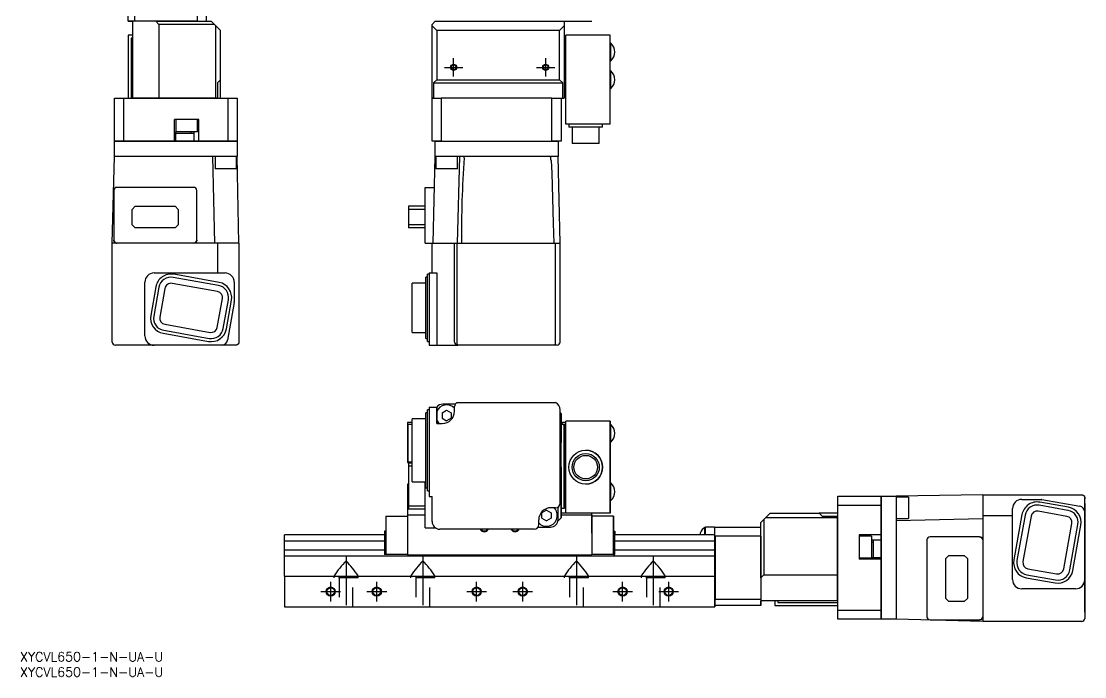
# Model space of a CAD drawing. Extents: x 0 to 713, y -8 to 446.
# Drawn here: x 0.4 to 346.5, y -8 to 205.3 of the extents above; entities that cross this region are included whole.
import ezdxf

# ---------------------------------------------------------------- set-up
doc = ezdxf.new("R2010")
doc.units = 0
doc.header["$LTSCALE"] = 0.5
doc.linetypes.add('CENTER', pattern=[50.8, 31.75, -6.35, 6.35, -6.35])
doc.linetypes.add('DASHED', pattern=[19.05, 12.7, -6.35])
for name, color, linetype in [('MSM_CENTER', 1, 'CENTER'), ('MSM_CONTINUOUS', 7, 'CONTINUOUS'), ('MSM_DASHED', 4, 'DASHED'), ('MSM_NARROW', 5, 'CONTINUOUS'), ('MSM_PART_NUMBER', 7, 'CONTINUOUS')]:
    doc.layers.add(name, color=color, linetype=linetype)
doc.styles.get("Standard").update_dxf_attribs({"font": 'txt.shx', "height": 3, "bigfont": 'bigfont.shx'})

# ---------------------------------------------------------------- blocks, each defined once
blk = doc.blocks.new('*U2')
at = {"layer": 'MSM_PART_NUMBER'}
blk.add_text('XYCVL650-1-N-UA-U', height=3, dxfattribs=at).set_placement((0, -3))
blk = doc.blocks.new('*U3')
at = {"layer": 'MSM_PART_NUMBER'}
blk.add_text('XYCVL650-1-N-UA-U', height=3, dxfattribs=at).set_placement((0, -8))

msp = doc.modelspace()

# ---------------------------------------------------------------- linework, layer by layer
at = {"layer": 'MSM_CENTER'}
for p, q in [((141.08, 187.28), (141.08, 193.28)), ((171.08, 187.28), (171.08, 193.28)), ((138.08, 190.28), (144.08, 190.28)), ((168.08, 190.28), (174.08, 190.28)), ((106.08, 31.2), (106.08, 12.7)), ((131.08, 31.2), (131.08, 12.7)), ((181.08, 31.2), (181.08, 12.7)), ((206.08, 31.2), (206.08, 12.7)), ((101.08, 16.47), (101.08, 22.93)), ((116.08, 16.47), (116.08, 22.93)), ((148.58, 16.47), (148.58, 22.93)), ((163.58, 16.47), (163.58, 22.93)), ((196.08, 16.47), (196.08, 22.93)), ((211.08, 16.47), (211.08, 22.93)), ((97.85, 19.7), (104.31, 19.7)), ((112.85, 19.7), (119.31, 19.7)), ((145.35, 19.7), (151.81, 19.7)), ((160.35, 19.7), (166.81, 19.7)), ((192.85, 19.7), (199.31, 19.7)), ((207.85, 19.7), (214.31, 19.7))]:
    msp.add_line(p, q, dxfattribs=at)
at = {"layer": 'MSM_CONTINUOUS'}
for p, q in [((60.7, 205.28), (60.7, 223.28)), ((35.2, 205.28), (35.2, 220.28)), ((37.2, 220.28), (37.2, 205.28)), ((57.7, 205.28), (57.7, 220.28)), ((57.7, 205.28), (35.2, 205.28)), ((35.2, 205.28), (36.7, 205.28)), ((36.7, 180.38), (36.7, 205.28)), ((44.2, 205.28), (45.2, 204.28)), ((44.2, 205.28), (57.7, 205.28)), ((45.2, 204.28), (45.2, 180.38)), ((63.2, 204.28), (45.2, 204.28)), ((57.7, 205.28), (62.2, 205.28)), ((62.2, 205.28), (65.2, 202.28)), ((135.08, 205.28), (134.08, 204.28)), ((134.08, 203.78), (134.08, 204.28)), ((135.08, 205.28), (177.08, 205.28)), ((177.08, 205.28), (177.08, 193.84)), ((177.08, 205.28), (186.08, 205.28)), ((35.2, 200.78), (35.2, 180.28)), ((36.7, 200.78), (35.2, 200.78)), ((63.7, 180.38), (63.7, 203.78)), ((65.2, 180.28), (65.2, 202.28)), ((135.58, 202.28), (134.08, 203.78)), ((134.08, 180.38), (134.08, 203.78)), ((135.58, 202.28), (135.58, 186.28)), ((175.58, 202.28), (135.58, 202.28)), ((177.08, 203.78), (175.58, 202.28)), ((175.58, 186.28), (175.58, 202.28)), ((177.58, 171.78), (177.58, 200.78)), ((192.08, 200.78), (177.58, 200.78)), ((192.08, 171.78), (192.08, 200.78)), ((36.2, 199.78), (36.2, 180.28)), ((36.2, 199.78), (36.7, 199.78)), ((36.7, 199.78), (36.2, 199.78)), ((177.08, 198.17), (177.58, 198.17)), ((192.24, 198.13), (192.08, 198.13)), ((192.24, 192.43), (192.24, 198.13)), ((177.08, 196.73), (177.58, 196.73)), ((177.08, 193.84), (177.08, 187.73)), ((177.08, 193.84), (177.58, 193.84)), ((177.08, 192.4), (177.58, 192.4)), ((192.08, 192.43), (192.24, 192.43)), ((177.08, 189.17), (177.58, 189.17)), ((177.08, 187.73), (177.08, 180.28)), ((177.08, 187.73), (177.58, 187.73)), ((192.24, 189.13), (192.08, 189.13)), ((192.24, 183.43), (192.24, 189.13)), ((65.2, 186.28), (64.2, 185.28)), ((64.2, 185.28), (65.2, 186.28)), ((64.2, 185.28), (64.2, 180.28)), ((135.58, 186.28), (134.58, 185.28)), ((134.58, 185.28), (134.58, 180.38)), ((134.58, 185.28), (176.58, 185.28)), ((135.58, 186.28), (175.58, 186.28)), ((176.58, 185.28), (175.58, 186.28)), ((176.58, 180.28), (176.58, 185.28)), ((177.08, 184.84), (177.58, 184.84)), ((192.08, 183.43), (192.24, 183.43)), ((30.7, 166.28), (30.7, 180.28)), ((30.7, 180.28), (70.7, 180.28)), ((33.7, 180.28), (33.7, 166.28)), ((36.8, 180.28), (36.7, 180.38)), ((36.7, 180.38), (64.2, 180.38)), ((36.8, 180.28), (36.7, 180.38)), ((45.2, 180.38), (45.24, 180.28)), ((63.66, 180.28), (63.7, 180.38)), ((67.7, 166.28), (67.7, 180.28)), ((70.7, 180.28), (70.7, 166.28)), ((134.08, 180.38), (134.58, 180.38)), ((134.18, 180.28), (134.08, 180.38)), ((134.08, 166.28), (134.08, 180.28)), ((134.08, 180.28), (137.08, 180.28)), ((134.58, 180.38), (134.72, 180.28)), ((137.08, 180.28), (137.08, 166.28)), ((173.08, 180.28), (137.08, 180.28)), ((173.08, 166.28), (173.08, 180.28)), ((173.08, 180.28), (177.08, 180.28)), ((176.08, 180.28), (176.08, 166.28)), ((177.08, 183.4), (177.58, 183.4)), ((58.2, 173.28), (50.2, 173.28)), ((50.2, 166.28), (50.2, 173.28)), ((50.7, 173.28), (50.7, 169.28)), ((57.7, 169.28), (57.7, 173.28)), ((58.2, 166.28), (58.2, 173.28)), ((192.08, 171.78), (177.58, 171.78)), ((178.58, 171.78), (178.58, 170.78)), ((189.58, 170.78), (178.58, 170.78)), ((179.65, 170.78), (179.65, 165.48)), ((188.5, 165.48), (188.5, 170.78)), ((189.58, 170.78), (189.58, 171.78)), ((70.7, 166.28), (30.7, 166.28)), ((30.8, 166.28), (30.7, 166.18)), ((30.7, 166.28), (30.91, 166.28)), ((30.7, 161.28), (30.7, 166.18)), ((70.7, 166.18), (30.7, 166.18)), ((57.7, 169.28), (50.7, 169.28)), ((50.74, 166.28), (50.74, 169.28)), ((56.59, 168.78), (50.74, 168.78)), ((55.7, 168.78), (55.7, 169.28)), ((56.59, 169.28), (56.59, 166.28)), ((70.49, 166.28), (70.7, 166.28)), ((70.7, 166.18), (70.6, 166.28)), ((70.7, 166.18), (70.7, 161.28)), ((137.08, 166.28), (134.08, 166.28)), ((135.18, 166.28), (135.08, 166.18)), ((137.58, 166.18), (135.08, 166.18)), ((135.08, 161.28), (135.08, 166.18)), ((137.08, 166.28), (173.08, 166.28)), ((172.58, 166.18), (137.58, 166.18)), ((175.08, 166.18), (172.58, 166.18)), ((176.08, 166.28), (173.08, 166.28)), ((175.08, 166.18), (174.98, 166.28)), ((175.08, 166.18), (175.08, 161.28)), ((188.5, 165.48), (179.65, 165.48)), ((30, 133.08), (30.7, 161.28)), ((70.7, 161.28), (30.7, 161.28)), ((63.4, 133.08), (62.7, 161.28)), ((63.46, 161.28), (63.46, 157.28)), ((70.46, 157.28), (70.46, 161.28)), ((71.2, 133.08), (70.7, 161.28)), ((134.38, 133.08), (135.08, 161.28)), ((144.58, 161.28), (135.08, 161.28)), ((135.31, 161.28), (135.31, 157.28)), ((142.31, 157.28), (142.31, 161.28)), ((142.38, 133.08), (143.08, 161.28)), ((144.48, 160.88), (144.5, 161.02)), ((144.5, 161.02), (144.53, 161.17)), ((144.53, 161.17), (144.56, 161.26)), ((144.56, 161.26), (144.58, 161.28)), ((172.58, 161.28), (144.58, 161.28)), ((175.08, 161.28), (172.58, 161.28)), ((172.58, 161.28), (172.64, 161.18)), ((172.79, 159.96), (173.02, 155.89)), ((175.78, 133.08), (175.08, 161.28)), ((70.46, 157.28), (63.46, 157.28)), ((142.31, 157.28), (135.31, 157.28)), ((173.02, 155.89), (173.31, 147.76)), ((30.5, 150.23), (30.5, 134.08)), ((56.5, 151.23), (31.5, 151.23)), ((57.5, 134.08), (57.5, 150.23)), ((131.88, 151.23), (134.83, 151.23)), ((131.88, 150.23), (131.88, 151.23)), ((131.88, 134.08), (131.88, 150.23)), ((173.31, 147.76), (173.53, 139.63)), ((36.5, 144.08), (37.5, 145.08)), ((36.5, 139.08), (36.5, 144.08)), ((37.5, 145.08), (50.5, 145.08)), ((50.5, 145.08), (51.5, 144.08)), ((51.5, 144.08), (51.5, 139.08)), ((126.38, 145.08), (126.38, 138.08)), ((131.88, 145.08), (126.38, 145.08)), ((131.88, 144.08), (126.38, 144.08)), ((37.5, 138.08), (36.5, 139.08)), ((51.5, 139.08), (50.5, 138.08)), ((131.88, 139.08), (126.38, 139.08)), ((173.53, 139.63), (173.69, 133.08)), ((50.5, 138.08), (37.5, 138.08)), ((131.88, 138.08), (126.38, 138.08)), ((71.2, 133.08), (30, 133.08)), ((30, 100.88), (30, 133.08)), ((30.5, 134.04), (30.5, 134.08)), ((30.51, 133.94), (30.5, 134.04)), ((30.53, 133.83), (30.51, 133.94)), ((30.57, 133.72), (30.53, 133.83)), ((30.62, 133.61), (30.57, 133.72)), ((30.69, 133.5), (30.62, 133.61)), ((30.77, 133.4), (30.69, 133.5)), ((30.86, 133.31), (30.77, 133.4)), ((30.98, 133.23), (30.86, 133.31)), ((31.1, 133.17), (30.98, 133.23)), ((56.55, 133.08), (56.5, 133.08)), ((56.6, 133.09), (56.55, 133.08)), ((56.65, 133.09), (56.6, 133.09)), ((56.7, 133.1), (56.65, 133.09)), ((56.74, 133.11), (56.7, 133.1)), ((56.79, 133.13), (56.74, 133.11)), ((56.84, 133.14), (56.79, 133.13)), ((56.88, 133.16), (56.84, 133.14)), ((56.93, 133.18), (56.88, 133.16)), ((56.97, 133.2), (56.93, 133.18)), ((57.01, 133.22), (56.97, 133.2)), ((57.06, 133.25), (57.01, 133.22)), ((57.1, 133.28), (57.06, 133.25)), ((57.13, 133.31), (57.1, 133.28)), ((57.17, 133.34), (57.13, 133.31)), ((57.21, 133.37), (57.17, 133.34)), ((57.24, 133.41), (57.21, 133.37)), ((57.27, 133.45), (57.24, 133.41)), ((57.3, 133.49), (57.27, 133.45)), ((57.33, 133.53), (57.3, 133.49)), ((57.36, 133.57), (57.33, 133.53)), ((57.38, 133.61), (57.36, 133.57)), ((57.4, 133.65), (57.38, 133.61)), ((57.42, 133.7), (57.4, 133.65)), ((57.44, 133.75), (57.42, 133.7)), ((57.46, 133.79), (57.44, 133.75)), ((57.47, 133.84), (57.46, 133.79)), ((57.48, 133.89), (57.47, 133.84)), ((57.49, 133.94), (57.48, 133.89)), ((57.5, 133.98), (57.49, 133.94)), ((57.5, 134.08), (57.5, 134.03)), ((57.5, 134.03), (57.5, 133.98)), ((64.4, 123.38), (64.4, 133.08)), ((71.2, 133.08), (71.2, 100.88)), ((131.88, 133.08), (131.88, 134.08)), ((131.88, 133.08), (143.66, 133.08)), ((134.08, 123.38), (134.08, 133.08)), ((141.38, 100.88), (141.38, 133.08)), ((142.13, 133.08), (142.13, 100.88)), ((143.66, 133.08), (173.69, 133.08)), ((173.69, 133.08), (175.78, 133.08)), ((174.26, 100.88), (174.26, 133.08)), ((175.78, 100.88), (175.78, 133.08)), ((43.6, 123.38), (66.7, 123.38)), ((64.58, 119.32), (49.81, 121.96)), ((64.75, 120.3), (49.99, 122.94)), ((132.08, 114.68), (132.08, 122.02)), ((132.58, 122.02), (132.08, 122.02)), ((132.58, 114.5), (132.58, 123.02)), ((133.08, 123.02), (132.58, 123.02)), ((133.08, 123.38), (135.58, 123.38)), ((133.08, 123.38), (133.08, 113.79)), ((135.58, 123.38), (135.58, 113.79)), ((40.6, 102.88), (40.6, 120.38)), ((44.18, 118.9), (42.51, 109.55)), ((45.17, 118.72), (43.5, 109.37)), ((47.14, 118.37), (45.47, 109.02)), ((64.22, 117.35), (49.46, 119.99)), ((69.7, 120.38), (69.7, 113.97)), ((127.58, 115.03), (127.58, 120.02)), ((132.08, 120.02), (127.58, 120.02)), ((64.17, 105.68), (65.84, 115.03)), ((66.14, 105.33), (67.81, 114.68)), ((67.13, 105.15), (68.8, 114.5)), ((127.58, 105.68), (127.58, 115.03)), ((132.08, 105.33), (132.08, 114.68)), ((132.58, 105.15), (132.58, 114.5)), ((69.68, 113.79), (67.49, 101.53)), ((69.68, 113.79), (67.49, 101.53)), ((133.08, 113.79), (133.08, 101.53)), ((135.58, 113.79), (135.58, 101.53)), ((46.73, 104.73), (61.5, 102.09)), ((47.09, 106.7), (61.85, 104.06)), ((127.58, 104.03), (127.58, 105.68)), ((127.58, 104.03), (132.08, 104.03)), ((132.08, 102.03), (132.08, 105.33)), ((132.58, 101.03), (132.58, 105.15)), ((46.56, 103.75), (61.32, 101.11)), ((71.06, 100.37), (71.04, 100.34)), ((71.06, 100.38), (71.05, 100.35)), ((71.08, 100.4), (71.06, 100.38)), ((71.08, 100.4), (71.06, 100.37)), ((71.09, 100.43), (71.08, 100.4)), ((71.09, 100.43), (71.08, 100.4)), ((71.11, 100.46), (71.09, 100.43)), ((71.11, 100.46), (71.09, 100.43)), ((71.12, 100.5), (71.11, 100.46)), ((71.12, 100.49), (71.11, 100.46)), ((71.14, 100.53), (71.12, 100.5)), ((71.13, 100.52), (71.12, 100.49)), ((71.15, 100.56), (71.13, 100.52)), ((71.15, 100.56), (71.14, 100.53)), ((71.16, 100.6), (71.15, 100.56)), ((71.16, 100.6), (71.15, 100.56)), ((71.17, 100.64), (71.16, 100.6)), ((71.17, 100.64), (71.16, 100.6)), ((71.18, 100.68), (71.17, 100.64)), ((71.18, 100.68), (71.17, 100.64)), ((71.19, 100.73), (71.18, 100.68)), ((71.19, 100.73), (71.18, 100.68)), ((71.2, 100.8), (71.19, 100.78)), ((71.2, 100.8), (71.19, 100.78)), ((71.19, 100.78), (71.19, 100.73)), ((71.19, 100.78), (71.19, 100.73)), ((71.2, 100.88), (71.2, 100.86)), ((71.2, 100.88), (71.2, 100.86)), ((71.2, 100.86), (71.2, 100.83)), ((71.2, 100.86), (71.2, 100.83)), ((71.2, 100.83), (71.2, 100.8)), ((71.2, 100.83), (71.2, 100.8)), ((132.08, 102.03), (132.58, 102.03)), ((132.58, 101.03), (133.08, 101.03)), ((133.08, 101.53), (133.08, 99.88)), ((135.58, 101.53), (135.58, 99.88)), ((70.2, 99.88), (31, 99.88)), ((68.4, 99.88), (31, 99.88)), ((70.2, 99.88), (69.9, 99.88)), ((70.21, 99.88), (70.2, 99.88)), ((70.21, 99.88), (70.2, 99.88)), ((70.24, 99.88), (70.21, 99.88)), ((70.24, 99.88), (70.21, 99.88)), ((70.27, 99.88), (70.24, 99.88)), ((70.27, 99.88), (70.24, 99.88)), ((70.3, 99.89), (70.27, 99.88)), ((70.3, 99.89), (70.27, 99.88)), ((70.34, 99.89), (70.3, 99.89)), ((70.33, 99.89), (70.3, 99.89)), ((70.36, 99.89), (70.33, 99.89)), ((70.37, 99.9), (70.34, 99.89)), ((70.39, 99.9), (70.36, 99.89)), ((70.4, 99.9), (70.37, 99.9)), ((70.41, 99.91), (70.39, 99.9)), ((70.43, 99.91), (70.4, 99.9)), ((70.44, 99.91), (70.41, 99.91)), ((70.47, 99.92), (70.43, 99.91)), ((70.48, 99.92), (70.44, 99.91)), ((70.51, 99.93), (70.47, 99.92)), ((70.52, 99.94), (70.48, 99.92)), ((70.54, 99.94), (70.51, 99.93)), ((70.56, 99.95), (70.52, 99.94)), ((70.58, 99.96), (70.54, 99.94)), ((70.6, 99.97), (70.56, 99.95)), ((70.62, 99.97), (70.58, 99.96)), ((70.64, 99.98), (70.6, 99.97)), ((70.66, 99.99), (70.62, 99.97)), ((70.68, 100), (70.64, 99.98)), ((70.69, 100.01), (70.66, 99.99)), ((70.71, 100.02), (70.68, 100)), ((70.73, 100.03), (70.69, 100.01)), ((70.75, 100.04), (70.71, 100.02)), ((70.76, 100.05), (70.73, 100.03)), ((70.77, 100.06), (70.75, 100.04)), ((70.78, 100.07), (70.76, 100.05)), ((70.8, 100.08), (70.77, 100.06)), ((70.81, 100.09), (70.78, 100.07)), ((70.82, 100.1), (70.8, 100.08)), ((70.83, 100.11), (70.81, 100.09)), ((70.85, 100.12), (70.82, 100.1)), ((70.86, 100.13), (70.83, 100.11)), ((70.87, 100.14), (70.85, 100.12)), ((70.88, 100.15), (70.86, 100.13)), ((70.89, 100.16), (70.87, 100.14)), ((70.9, 100.17), (70.88, 100.15)), ((70.92, 100.19), (70.89, 100.16)), ((70.93, 100.2), (70.9, 100.17)), ((70.94, 100.21), (70.92, 100.19)), ((70.95, 100.22), (70.93, 100.2)), ((70.97, 100.24), (70.94, 100.21)), ((70.97, 100.25), (70.95, 100.22)), ((70.99, 100.27), (70.97, 100.25)), ((70.99, 100.27), (70.97, 100.24)), ((71.01, 100.3), (70.99, 100.27)), ((71.01, 100.29), (70.99, 100.27)), ((71.03, 100.32), (71.01, 100.3)), ((71.02, 100.32), (71.01, 100.29)), ((71.04, 100.34), (71.02, 100.32)), ((71.05, 100.35), (71.03, 100.32)), ((133.08, 99.88), (142.48, 99.88)), ((142.24, 100.09), (142.29, 99.99)), ((142.29, 99.99), (142.36, 99.92)), ((142.36, 99.92), (142.46, 99.88)), ((142.46, 99.88), (142.48, 99.88)), ((174.03, 99.88), (142.48, 99.88)), ((174.06, 99.89), (174.03, 99.88)), ((174.78, 99.88), (174.03, 99.88)), ((174.13, 99.97), (174.06, 99.89)), ((174.17, 100.08), (174.13, 99.97)), ((133.08, 79.7), (135.58, 79.7)), ((133.08, 79.7), (133.08, 79.68)), ((133.08, 79.68), (133.08, 77.49)), ((135.58, 74.4), (135.58, 79.7)), ((135.58, 79.68), (135.58, 77.49)), ((137.08, 80.7), (137.01, 80.64)), ((141.61, 80.7), (137.58, 80.7)), ((141.38, 78.4), (141.38, 79.9)), ((142.13, 81.2), (174.26, 81.2)), ((132.58, 77.87), (132.08, 77.87)), ((132.08, 77.81), (132.08, 77.87)), ((132.08, 76.14), (132.08, 77.81)), ((132.08, 56.73), (132.08, 76.14)), ((133.08, 78.87), (132.58, 78.87)), ((132.58, 78.8), (132.58, 78.87)), ((132.58, 77.13), (132.58, 78.8)), ((132.58, 56.56), (132.58, 77.13)), ((133.08, 77.49), (133.08, 50.6)), ((135.58, 77.49), (135.58, 74.4)), ((137.31, 77.83), (138.81, 78.7)), ((137.31, 77.83), (137.31, 76.1)), ((138.81, 78.7), (140.31, 77.83)), ((140.31, 77.83), (140.31, 76.1)), ((175.78, 48.5), (175.78, 78.9)), ((176.08, 77.7), (175.78, 78)), ((175.78, 78), (176.08, 77.7)), ((176.08, 77.7), (176.08, 68.2)), ((176.08, 43.7), (176.08, 77.7)), ((126.08, 74.7), (126.08, 61.7)), ((127.58, 74.7), (126.08, 74.7)), ((126.28, 61.8), (126.28, 74.2)), ((126.28, 74.2), (127.58, 74.2)), ((132.08, 75.87), (127.58, 75.87)), ((127.58, 75.84), (127.58, 75.87)), ((127.58, 74.17), (127.58, 75.84)), ((127.58, 57.09), (127.58, 74.17)), ((135.58, 74.4), (137.38, 74.4)), ((137.31, 76.1), (138.81, 75.23)), ((140.31, 76.1), (138.81, 75.23)), ((177.08, 73.7), (176.08, 74.7)), ((177.08, 73.7), (176.08, 74.7)), ((177.58, 74.7), (176.08, 74.7)), ((176.08, 74.2), (176.58, 74.2)), ((176.58, 74.2), (177.58, 74.2)), ((177.08, 73.7), (177.08, 46.7)), ((177.08, 46.7), (177.08, 73.7)), ((177.08, 73.7), (177.58, 73.7)), ((177.58, 45.2), (177.58, 75.2)), ((192.08, 75.2), (177.58, 75.2)), ((192.08, 45.2), (192.08, 75.2)), ((192.08, 75.2), (192.08, 45.2)), ((192.24, 74.05), (192.08, 74.05)), ((192.24, 68.35), (192.24, 74.05)), ((177.08, 71.2), (177.58, 71.2)), ((176.08, 68.2), (175.78, 68.2)), ((177.08, 68.7), (177.58, 68.7)), ((192.08, 68.35), (192.24, 68.35)), ((126.08, 61.7), (127.58, 61.7)), ((127.58, 61.8), (126.28, 61.8)), ((126.38, 61.5), (126.38, 46.5)), ((127.58, 61.5), (126.38, 61.5)), ((127.58, 60.5), (126.38, 60.5)), ((175.78, 60.2), (176.08, 60.2)), ((176.08, 60.2), (176.08, 43.7)), ((127.58, 55.44), (127.58, 57.09)), ((127.58, 55.44), (132.08, 55.44)), ((131.88, 40.5), (131.88, 55.44)), ((132.08, 53.44), (132.08, 56.73)), ((132.58, 52.44), (132.58, 56.56)), ((126.08, 54.7), (126.08, 44.7)), ((126.38, 54.7), (126.08, 54.7)), ((132.08, 53.44), (132.58, 53.44)), ((132.58, 52.44), (133.08, 52.44)), ((177.08, 54.7), (177.58, 54.7)), ((177.08, 52.2), (177.58, 52.2)), ((192.24, 55.05), (192.08, 55.05)), ((192.24, 49.35), (192.24, 55.05)), ((133.08, 50.6), (134.08, 50.6)), ((134.08, 42.5), (134.08, 50.6)), ((177.08, 49.7), (177.58, 49.7)), ((192.08, 49.35), (192.24, 49.35)), ((266.08, 50.7), (280.08, 50.7)), ((266.08, 10.7), (266.08, 50.7)), ((280.08, 50.7), (280.08, 10.7)), ((280.18, 50.7), (280.08, 50.6)), ((280.08, 50.49), (280.08, 50.7)), ((280.18, 50.7), (285.08, 50.7)), ((280.18, 50.7), (280.18, 10.7)), ((313.28, 51.2), (285.08, 50.7)), ((285.08, 50.7), (285.08, 10.7)), ((289.08, 50.46), (285.08, 50.46)), ((289.08, 50.46), (289.08, 43.46)), ((313.28, 51.2), (313.28, 10)), ((313.28, 51.2), (345.48, 51.2)), ((325.98, 49.7), (332.39, 49.7)), ((341.21, 47.13), (331.85, 48.8)), ((332.56, 49.68), (344.83, 47.49)), ((345.48, 51.2), (345.5, 51.2)), ((345.48, 51.2), (345.5, 51.2)), ((345.5, 51.2), (345.53, 51.2)), ((345.5, 51.2), (345.53, 51.2)), ((345.53, 51.2), (345.58, 51.19)), ((345.53, 51.2), (345.58, 51.19)), ((345.58, 51.19), (345.63, 51.19)), ((345.58, 51.19), (345.63, 51.19)), ((345.63, 51.19), (345.67, 51.18)), ((345.63, 51.19), (345.67, 51.18)), ((345.67, 51.18), (345.72, 51.17)), ((345.67, 51.18), (345.72, 51.17)), ((345.72, 51.17), (345.76, 51.16)), ((345.72, 51.17), (345.76, 51.16)), ((345.76, 51.16), (345.8, 51.15)), ((345.76, 51.16), (345.8, 51.15)), ((345.8, 51.15), (345.83, 51.14)), ((345.8, 51.15), (345.84, 51.13)), ((345.83, 51.14), (345.86, 51.12)), ((345.84, 51.13), (345.87, 51.12)), ((345.86, 51.12), (345.89, 51.11)), ((345.87, 51.12), (345.9, 51.11)), ((345.89, 51.11), (345.92, 51.09)), ((345.9, 51.11), (345.93, 51.09)), ((345.92, 51.09), (345.95, 51.08)), ((345.93, 51.09), (345.96, 51.08)), ((345.95, 51.08), (345.98, 51.06)), ((345.96, 51.08), (345.99, 51.06)), ((345.98, 51.06), (346.01, 51.05)), ((345.99, 51.06), (346.01, 51.04)), ((346.01, 51.05), (346.03, 51.03)), ((346.01, 51.04), (346.04, 51.03)), ((346.03, 51.03), (346.06, 51.01)), ((346.04, 51.03), (346.07, 51.01)), ((346.06, 51.01), (346.08, 50.99)), ((346.07, 51.01), (346.09, 50.99)), ((346.08, 50.99), (346.11, 50.97)), ((346.09, 50.99), (346.12, 50.97)), ((346.11, 50.97), (346.14, 50.95)), ((346.12, 50.97), (346.15, 50.94)), ((346.14, 50.95), (346.16, 50.93)), ((346.15, 50.94), (346.17, 50.92)), ((346.16, 50.93), (346.19, 50.91)), ((346.17, 50.92), (346.19, 50.9)), ((346.19, 50.91), (346.21, 50.88)), ((346.19, 50.9), (346.22, 50.87)), ((346.21, 50.88), (346.23, 50.86)), ((346.22, 50.87), (346.24, 50.85)), ((346.23, 50.86), (346.25, 50.83)), ((346.24, 50.85), (346.26, 50.82)), ((346.25, 50.83), (346.27, 50.81)), ((346.26, 50.82), (346.28, 50.8)), ((346.27, 50.81), (346.29, 50.79)), ((346.28, 50.8), (346.3, 50.77)), ((346.29, 50.79), (346.3, 50.76)), ((346.3, 50.77), (346.31, 50.75)), ((346.3, 50.76), (346.33, 50.73)), ((346.31, 50.75), (346.34, 50.71)), ((346.33, 50.73), (346.35, 50.69)), ((346.34, 50.71), (346.36, 50.68)), ((346.35, 50.69), (346.37, 50.66)), ((346.36, 50.68), (346.38, 50.64)), ((346.37, 50.66), (346.38, 50.62)), ((346.38, 50.64), (346.39, 50.6)), ((346.38, 50.62), (346.4, 50.58)), ((346.39, 50.6), (346.41, 50.56)), ((346.4, 50.58), (346.42, 50.54)), ((346.41, 50.56), (346.42, 50.52)), ((346.42, 50.54), (346.43, 50.51)), ((346.42, 50.52), (346.44, 50.48)), ((346.43, 50.51), (346.44, 50.47)), ((346.44, 50.48), (346.45, 50.44)), ((346.44, 50.47), (346.45, 50.43)), ((346.45, 50.44), (346.45, 50.41)), ((346.45, 50.43), (346.46, 50.4)), ((346.45, 50.41), (346.46, 50.39)), ((346.46, 50.4), (346.46, 50.37)), ((346.46, 50.39), (346.46, 50.36)), ((346.46, 50.37), (346.47, 50.34)), ((346.46, 50.36), (346.47, 50.33)), ((346.47, 50.34), (346.47, 50.3)), ((346.47, 50.33), (346.47, 50.3)), ((346.47, 50.3), (346.47, 50.27)), ((346.47, 50.3), (346.47, 50.27)), ((346.47, 50.27), (346.48, 50.24)), ((346.47, 50.27), (346.48, 50.24)), ((346.48, 50.24), (346.48, 50.21)), ((346.48, 50.24), (346.48, 50.21)), ((346.48, 50.21), (346.48, 50.2)), ((346.48, 50.21), (346.48, 50.2)), ((346.48, 50.2), (346.48, 49.9)), ((346.48, 13), (346.48, 50.2)), ((131.88, 47.5), (126.38, 47.5)), ((131.88, 46.5), (126.38, 46.5)), ((171.34, 46.17), (169.84, 45.3)), ((169.84, 43.57), (169.84, 45.3)), ((171.34, 46.17), (172.84, 45.3)), ((174.28, 47), (172.78, 47)), ((172.84, 45.3), (172.84, 43.57)), ((175.08, 43.2), (175.08, 47.23)), ((176.08, 46.8), (177.08, 46.8)), ((177.08, 46.7), (176.08, 46.7)), ((192.08, 45.2), (176.08, 45.2)), ((186.08, 44.7), (186.08, 45.2)), ((186.08, 44.7), (186.08, 45.2)), ((241.08, 42.2), (244.08, 45.2)), ((244.08, 45.2), (260.08, 45.2)), ((260.08, 45.2), (261.08, 44.2)), ((266.08, 45.2), (260.08, 45.2)), ((280.08, 47.7), (266.08, 47.7)), ((322.98, 23.6), (322.98, 46.7)), ((340.68, 44.17), (331.33, 45.84)), ((341.03, 46.14), (331.68, 47.81)), ((346.48, 48.4), (346.48, 11)), ((119.08, 44.2), (119.08, 31.8)), ((119.08, 44.2), (126.08, 44.2)), ((126.08, 44.7), (126.08, 31.7)), ((126.08, 44.7), (131.88, 44.7)), ((168.78, 41.5), (168.78, 43)), ((169.84, 43.57), (171.34, 42.7)), ((172.84, 43.57), (171.34, 42.7)), ((176.08, 43.7), (175.01, 42.64)), ((175.01, 42.64), (176.08, 43.7)), ((176.08, 44.7), (186.08, 44.7)), ((186.08, 44.7), (186.08, 31.7)), ((186.08, 44.7), (186.08, 44.35)), ((186.08, 44.35), (186.08, 44.7)), ((186.08, 38.7), (186.08, 44.7)), ((193.08, 44.2), (186.08, 44.2)), ((193.08, 31.8), (193.08, 44.2)), ((193.08, 44.2), (193.08, 38.2)), ((241.08, 37.7), (241.08, 42.2)), ((242.08, 43.2), (242.08, 25.2)), ((265.98, 43.7), (242.58, 43.7)), ((261.08, 44.2), (266.08, 44.2)), ((265.98, 16.7), (265.98, 44.2)), ((266.08, 43.66), (265.98, 43.7)), ((285.08, 43.46), (289.08, 43.46)), ((313.28, 43.4), (285.08, 42.7)), ((322.98, 44.4), (313.28, 44.4)), ((326.05, 44.75), (323.42, 29.99)), ((327.04, 44.58), (324.4, 29.81)), ((329.01, 44.22), (326.37, 29.46)), ((339.66, 27.09), (342.3, 41.85)), ((86.08, 24.7), (86.08, 38.2)), ((118.58, 38.2), (86.08, 38.2)), ((118.58, 39.4), (118.58, 31.8)), ((119.08, 39.4), (118.58, 39.4)), ((131.88, 40.5), (135.08, 40.5)), ((167.28, 40), (136.58, 40)), ((168.55, 40.7), (172.58, 40.7)), ((173.08, 40.7), (173.14, 40.76)), ((173.14, 40.76), (173.08, 40.7)), ((193.08, 39.4), (193.08, 31.8)), ((193.08, 39.4), (193.58, 39.4)), ((193.58, 31.8), (193.58, 39.4)), ((193.58, 39.4), (193.58, 38.2)), ((226.08, 38.2), (193.58, 38.2)), ((221.43, 38.2), (221.43, 38.92)), ((222.88, 38.2), (222.88, 40.55)), ((223.08, 40.55), (222.88, 40.55)), ((225.98, 40.7), (223.08, 40.7)), ((223.08, 38.2), (223.08, 40.7)), ((226.08, 40.6), (225.98, 40.7)), ((225.98, 40.7), (226.08, 40.6)), ((226.08, 15.2), (226.08, 40.7)), ((226.08, 40.7), (241.08, 40.7)), ((280.08, 38.2), (273.08, 38.2)), ((273.08, 38.2), (273.08, 30.2)), ((341.63, 26.73), (344.27, 41.5)), ((342.61, 26.56), (345.25, 41.32)), ((86.08, 36.24), (118.58, 36.24)), ((119.08, 35.72), (118.58, 35.72)), ((193.08, 35.72), (193.58, 35.72)), ((193.58, 36.24), (226.08, 36.24)), ((226.08, 37.8), (226.18, 37.7)), ((226.18, 37.7), (226.18, 17.2)), ((241.08, 37.7), (226.18, 37.7)), ((241.08, 24.2), (241.08, 37.7)), ((241.08, 37.7), (241.08, 15.2)), ((277.08, 37.7), (273.08, 37.7)), ((277.08, 37.7), (277.08, 30.7)), ((277.08, 36.59), (280.08, 36.59)), ((277.58, 35.7), (277.08, 35.7)), ((277.58, 36.59), (277.58, 30.74)), ((295.13, 36.5), (295.13, 11.5)), ((312.28, 37.5), (296.13, 37.5)), ((312.28, 37.5), (312.33, 37.5)), ((312.33, 37.5), (312.37, 37.5)), ((312.37, 37.5), (312.42, 37.49)), ((312.42, 37.49), (312.47, 37.48)), ((312.47, 37.48), (312.52, 37.47)), ((312.52, 37.47), (312.57, 37.46)), ((312.57, 37.46), (312.61, 37.44)), ((312.61, 37.44), (312.66, 37.42)), ((312.66, 37.42), (312.7, 37.4)), ((312.7, 37.4), (312.75, 37.38)), ((312.75, 37.38), (312.79, 37.36)), ((312.79, 37.36), (312.83, 37.33)), ((312.83, 37.33), (312.87, 37.3)), ((312.87, 37.3), (312.91, 37.27)), ((312.91, 37.27), (312.95, 37.24)), ((312.95, 37.24), (312.98, 37.21)), ((312.98, 37.21), (313.02, 37.17)), ((313.02, 37.17), (313.05, 37.13)), ((313.05, 37.13), (313.08, 37.1)), ((313.08, 37.1), (313.11, 37.06)), ((313.11, 37.06), (313.13, 37.01)), ((313.13, 37.01), (313.16, 36.97)), ((313.16, 36.97), (313.18, 36.93)), ((313.18, 36.93), (313.2, 36.88)), ((313.2, 36.88), (313.22, 36.84)), ((313.22, 36.84), (313.23, 36.79)), ((313.23, 36.79), (313.25, 36.74)), ((313.25, 36.74), (313.26, 36.7)), ((313.26, 36.7), (313.27, 36.65)), ((313.27, 36.65), (313.27, 36.6)), ((313.27, 36.6), (313.28, 36.55)), ((313.28, 36.55), (313.28, 36.5)), ((118.58, 33.16), (86.08, 33.16)), ((226.08, 31.2), (86.08, 31.2)), ((119.08, 33.68), (118.58, 33.68)), ((126.08, 31.8), (118.58, 31.8)), ((126.08, 31.7), (186.08, 31.7)), ((186.08, 31.7), (186.08, 31.8)), ((193.08, 31.8), (186.08, 31.8)), ((193.08, 33.68), (193.58, 33.68)), ((193.08, 31.8), (193.58, 31.8)), ((226.08, 33.16), (193.58, 33.16)), ((301.28, 30.5), (302.28, 31.5)), ((302.28, 31.5), (307.28, 31.5)), ((307.28, 31.5), (308.28, 30.5)), ((307.28, 31.5), (308.28, 30.5)), ((273.08, 30.7), (277.08, 30.7)), ((280.08, 30.2), (273.08, 30.2)), ((280.08, 30.74), (277.08, 30.74)), ((301.28, 17.5), (301.28, 30.5)), ((308.28, 30.5), (308.28, 17.5)), ((308.28, 30.5), (308.28, 17.5)), ((86.08, 24.7), (86.08, 14.7)), ((86.08, 24.7), (226.08, 24.7)), ((102.34, 24.7), (102.18, 24.83)), ((109.82, 24.7), (109.98, 24.83)), ((127.34, 24.7), (127.18, 24.83)), ((134.82, 24.7), (134.98, 24.83)), ((177.34, 24.7), (177.18, 24.83)), ((184.82, 24.7), (184.98, 24.83)), ((202.34, 24.7), (202.18, 24.83)), ((209.82, 24.7), (209.98, 24.83)), ((226.08, 24.7), (226.08, 14.7)), ((241.08, 24.2), (242.08, 25.2)), ((242.08, 25.2), (265.98, 25.2)), ((265.98, 25.2), (266.08, 25.24)), ((327.64, 25.17), (336.99, 23.5)), ((327.99, 27.14), (337.34, 25.47)), ((327.46, 24.18), (336.81, 22.51)), ((226.08, 15.2), (226.08, 20.2)), ((302.28, 16.5), (301.28, 17.5)), ((308.28, 17.5), (307.28, 16.5)), ((308.28, 17.5), (307.28, 16.5)), ((343.48, 20.6), (325.98, 20.6)), ((86.08, 14.7), (226.08, 14.7)), ((226.18, 17.2), (226.08, 17.1)), ((226.08, 14.7), (226.08, 15.2)), ((241.08, 15.2), (226.08, 15.2)), ((226.08, 14.7), (226.08, 15)), ((226.18, 17.2), (241.08, 17.2)), ((265.98, 16.7), (241.08, 16.7)), ((241.08, 15.2), (241.08, 16.7)), ((245.58, 16.7), (245.58, 15.2)), ((245.58, 15.2), (266.08, 15.2)), ((246.58, 16.7), (246.58, 16.2)), ((246.58, 16.2), (266.08, 16.2)), ((266.08, 16.8), (265.98, 16.7)), ((307.28, 16.5), (302.28, 16.5)), ((266.08, 13.7), (280.08, 13.7)), ((280.08, 10.7), (266.08, 10.7)), ((280.08, 10.7), (280.08, 10.91)), ((280.08, 10.8), (280.18, 10.7)), ((285.08, 10.7), (280.18, 10.7)), ((313.28, 10), (285.08, 10.7)), ((296.13, 10.5), (312.28, 10.5)), ((312.4, 10.51), (312.28, 10.5)), ((312.5, 10.53), (312.4, 10.51)), ((312.63, 10.56), (312.5, 10.53)), ((312.75, 10.62), (312.63, 10.56)), ((312.84, 10.67), (312.75, 10.62)), ((312.96, 10.77), (312.84, 10.67)), ((313.05, 10.86), (312.96, 10.77)), ((313.12, 10.96), (313.05, 10.86)), ((313.19, 11.1), (313.12, 10.96)), ((346.48, 13), (346.48, 11)), ((345.48, 10), (313.28, 10))]:
    msp.add_line(p, q, dxfattribs=at)
for centre, radius in [((141.08, 190.28), 0.783), ((171.08, 190.28), 0.783), ((184.08, 60.2), 5.5), ((184.08, 60.2), 4.42), ((184.08, 60.2), 3.83), ((101.08, 19.7), 1.23), ((116.08, 19.7), 1.23), ((148.58, 19.7), 1.23), ((163.58, 19.7), 1.23), ((196.08, 19.7), 1.23), ((211.08, 19.7), 1.23)]:
    msp.add_circle(centre, radius, dxfattribs=at)
for centre, radius, start, end in [((189.88, 195.28), 3.7, 309.6218, 50.3782), ((189.88, 186.28), 3.7, 309.6218, 50.3782), ((515.96, 135.96), 372.31, 176.1613, 180.4426), ((164.57, 159.52), 8.24, 3.0372, 11.6078), ((31.5, 150.23), 1, 90, 180), ((56.5, 150.23), 1, 0, 90), ((31.5, 134.08), 1, 180, 270), ((31.5, 134.08), 1, 246.3319, 269.9999), ((56.5, 134.08), 1, 270, 0), ((43.6, 120.38), 3, 90, 180), ((49.11, 118.02), 5, 79.8753, 169.8753), ((49.11, 118.02), 4, 79.8753, 169.8753), ((66.7, 120.38), 3, 0, 90), ((49.11, 118.02), 2, 79.8753, 169.8753), ((63.87, 115.38), 4, 349.8753, 79.8753), ((63.87, 115.38), 5, 349.8753, 79.8753), ((63.87, 115.38), 2, 349.8753, 79.8753), ((68.7, 113.97), 1, 349.8753, 0), ((47.44, 108.67), 5, 169.8753, 259.8753), ((47.44, 108.67), 4, 169.8753, 259.8753), ((47.44, 108.67), 2, 169.8753, 259.8753), ((62.2, 106.03), 5, 259.8753, 349.8753), ((62.2, 106.03), 4, 259.8753, 349.8753), ((62.2, 106.03), 2, 259.8753, 349.8753), ((31, 100.88), 1, 180, 270), ((31, 100.88), 1, 180, 270), ((43.6, 102.88), 3, 180, 270), ((43.6, 102.88), 3, 221.8103, 270), ((65.53, 101.88), 2, 270, 349.8753), ((142.38, 100.88), 1, 180, 270), ((144.56, 100.82), 2.43, 178.64, 197.6791), ((171, 100.83), 3.26, 346.7141, 0.9804), ((174.78, 100.88), 1, 270, 360), ((137.58, 78.2), 2.5, 90, 143.1302), ((138.81, 76.96), 3.5, 42.9107, 157.6273), ((142.88, 79.9), 1.5, 119.9264, 180), ((173.28, 78.9), 2.5, 0, 66.9261), ((173.28, 78.9), 2.5, 0, 66.9261), ((137.38, 78.4), 4, 270, 0), ((138.81, 76.96), 3.5, 202.3727, 227.0893), ((189.88, 71.2), 3.7, 309.6218, 50.3782), ((184.08, 60.2), 5.5, 270, 90), ((189.88, 52.2), 3.7, 309.6218, 50.3782), ((174.28, 48.5), 1.5, 270, 0), ((174.28, 48.5), 1.5, 270, 0), ((325.98, 46.7), 3, 90, 180), ((330.98, 43.87), 5, 79.8753, 169.8753), ((332.39, 48.7), 1, 79.8753, 90), ((172.78, 43), 4, 90, 180), ((172.78, 43), 4, 90, 180), ((171.34, 44.44), 3.5, 222.9107, 47.0893), ((330.98, 43.87), 4, 79.8753, 169.8753), ((330.98, 43.87), 2, 79.8753, 169.8753), ((330.98, 43.87), 2, 79.8753, 90), ((340.33, 42.2), 4, 349.8753, 79.8753), ((340.33, 42.2), 5, 349.8753, 79.8753), ((344.48, 45.53), 2, 0, 79.8753), ((136.58, 42.5), 2.5, 180, 270), ((172.58, 43.2), 2.5, 270, 0), ((340.33, 42.2), 2, 349.8753, 79.8753), ((340.33, 42.2), 2, 349.8753, 79.8753), ((151.08, 40.7), 1.23, 214.704, 325.296), ((161.08, 40.7), 1.23, 214.704, 325.296), ((167.28, 41.5), 1.5, 270, 0), ((167.28, 41.5), 1.5, 270, 0), ((224.44, 37.7), 3.25, 118.7266, 157.939), ((296.13, 36.5), 1, 90, 180), ((312.28, 36.5), 1, 0, 90), ((128.5, 7.74), 31.38, 135.6092, 147.0188), ((83.65, 7.74), 31.38, 32.9812, 44.3908), ((153.5, 7.74), 31.38, 135.6092, 147.0188), ((108.65, 7.74), 31.38, 32.9812, 44.3908), ((203.5, 7.74), 31.38, 135.6092, 147.0188), ((158.65, 7.74), 31.38, 32.9812, 44.3908), ((228.5, 7.74), 31.38, 135.6092, 147.0188), ((183.65, 7.74), 31.38, 32.9812, 44.3908), ((328.34, 29.11), 5, 169.8753, 259.8753), ((328.34, 29.11), 4, 169.8753, 259.8753), ((328.34, 29.11), 2, 169.8753, 259.8753), ((337.69, 27.44), 5, 259.8753, 349.8753), ((337.69, 27.44), 4, 259.8753, 349.8753), ((337.69, 27.44), 2, 259.8753, 349.8753), ((325.98, 23.6), 3, 180, 270), ((343.48, 23.6), 3, 270, 0), ((343.48, 23.6), 3, 311.8103, 360), ((296.13, 11.5), 1, 180, 270), ((312.28, 11.5), 1, 270, 0), ((312.28, 11.5), 1, 336.332, 359.9998), ((345.48, 11), 1, 270, 0), ((345.48, 11), 1, 270, 0)]:
    msp.add_arc(centre, radius, start, end, dxfattribs=at)
at = {"layer": 'MSM_DASHED'}
for p, q in [((102.18, 24.2), (102.18, 24.83)), ((109.98, 24.2), (109.98, 24.83)), ((127.18, 24.2), (127.18, 24.83)), ((134.98, 24.2), (134.98, 24.83)), ((177.18, 24.2), (177.18, 24.83)), ((184.98, 24.2), (184.98, 24.83)), ((202.18, 24.2), (202.18, 24.83)), ((209.98, 24.2), (209.98, 24.83)), ((109.98, 24.2), (102.18, 24.2)), ((103.83, 24.2), (103.83, 14.7)), ((108.33, 14.7), (108.33, 24.2)), ((134.98, 24.2), (127.18, 24.2)), ((128.83, 24.2), (128.83, 14.7)), ((133.33, 14.7), (133.33, 24.2)), ((184.98, 24.2), (177.18, 24.2)), ((178.83, 24.2), (178.83, 14.7)), ((183.33, 14.7), (183.33, 24.2)), ((209.98, 24.2), (202.18, 24.2)), ((203.83, 24.2), (203.83, 14.7)), ((208.33, 14.7), (208.33, 24.2))]:
    msp.add_line(p, q, dxfattribs=at)
at = {"layer": 'MSM_NARROW'}
for centre, radius in [((141.08, 190.28), 1), ((171.08, 190.28), 1), ((101.08, 19.7), 1.5), ((116.08, 19.7), 1.5), ((148.58, 19.7), 1.5), ((163.58, 19.7), 1.5), ((196.08, 19.7), 1.5), ((211.08, 19.7), 1.5)]:
    msp.add_circle(centre, radius, dxfattribs=at)
for centre in [(151.08, 40.7), (161.08, 40.7)]:
    msp.add_arc(centre, 1.5, 207.8181, 332.1819, dxfattribs=at)

# ---------------------------------------------------------------- block references
at = {"layer": 'MSM_CONTINUOUS'}
for name in ['*U2', '*U3']:
    msp.add_blockref(name, (0, 0), dxfattribs=at)

doc.saveas('drawing.dxf')
